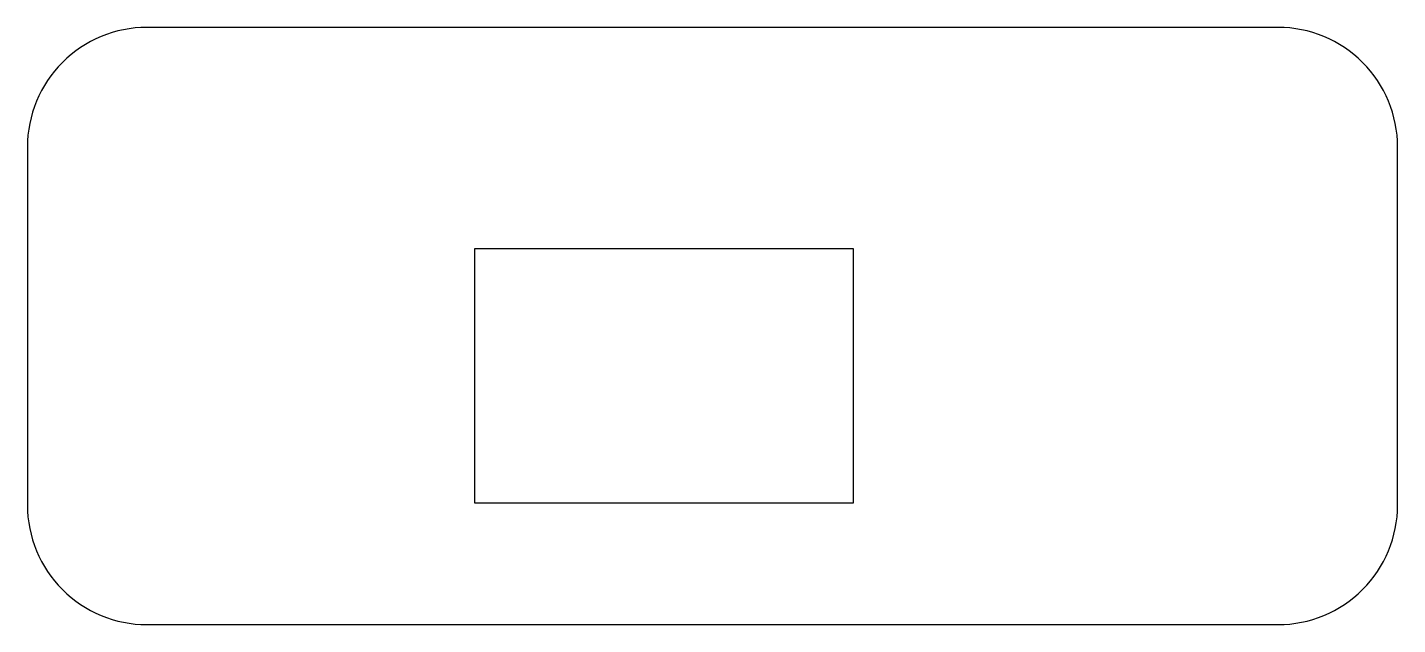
# Model space of a CAD drawing. Header units: millimetres. Extents: x -318.7 to -284.3, y 60 to 75.
import ezdxf

# ---------------------------------------------------------------- set-up
doc = ezdxf.new("R2010")
doc.units = ezdxf.units.MM
doc.layers.get('0').update_dxf_attribs({"linetype": 'CONTINUOUS'})

msp = doc.modelspace()

# ---------------------------------------------------------------- linework, layer by layer
msp.add_lwpolyline([(-318.731, 72), (-318.731, 63, 0.414214), (-315.731, 60), (-287.331, 60, 0.414214), (-284.331, 63), (-284.331, 72, 0.414214), (-287.331, 75), (-315.731, 75, 0.414214)], format="xyb", close=True)
msp.add_lwpolyline([(-307.5, 63.05), (-307.5, 69.45), (-298, 69.45), (-298, 63.05)], close=True)

doc.saveas('drawing.dxf')
